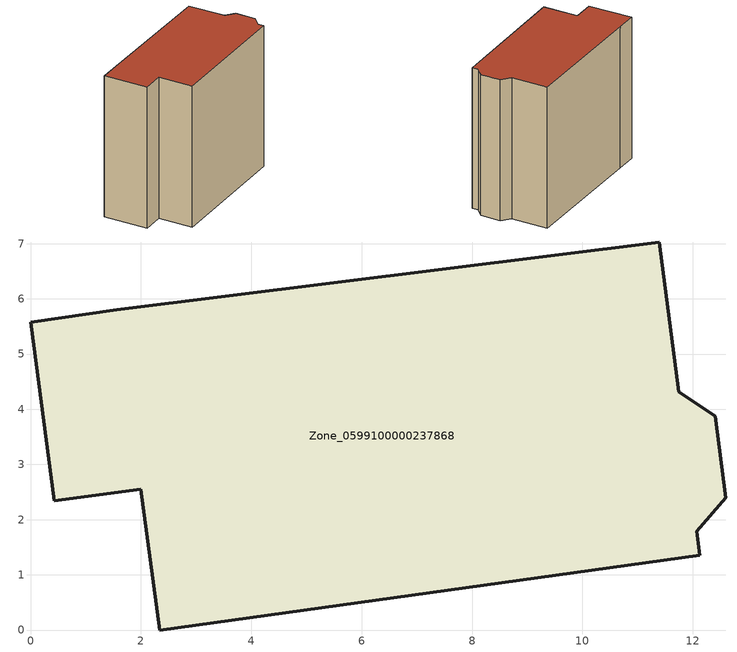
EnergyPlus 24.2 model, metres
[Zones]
Zone_0599100000237868
 floor ground (C_G): 11.74,4.32 12.41,3.87 12.6,2.4 12.07,1.79 12.13,1.35 2.34,0 2,2.55 0.43,2.34 0,5.58 1.56,5.8 11.39,7.03 z0
 wall outside (C_F): 1.56,5.8 0,5.58 0.43,2.34 2,2.55 2.34,0 12.13,1.35 12.07,1.79 12.6,2.4 12.41,3.87 11.74,4.32 11.39,7.03 1.56,5.8 z0:10.62
 roof outside (C_R): 11.39,7.03 1.56,5.8 0,5.58 0.43,2.34 2,2.55 2.34,0 12.13,1.35 12.07,1.79 12.6,2.4 12.41,3.87 11.74,4.32 z10.62
[BUILDING]
Pand.0599100000237868: North Axis=0; Terrain=City; Loads Convergence Tolerance Value=0.04; Temperature Convergence Tolerance Value=0.4; Solar Distribution=FullExterior; Maximum Number of Warmup Days=25; Minimum Number of Warmup Days=1
[Site:Location]
Rotterdam.The.Hague.AP_ZH_NLD Design_Conditions: Latitude=51.96; Longitude=4.45; Time Zone=1; Elevation=-4.5
[SITE:GROUNDTEMPERATURE:BUILDINGSURFACE]
18, 18, 18, 18, 18, 18, 18, 18, 18, 18, 18, 18
[MATERIAL] Thermal Absorptance=0.9; Solar Absorptance=0.7; Visible Absorptance=0.7
Name | Roughness | Thickness | Conductivity | Density | Specific Heat
G.TI.1946 | MediumSmooth | 0.15 | 1 | 540 | 1210
F.TI.1946 | Rough | 0.3 | 0.857143 | 1920 | 840
R.TI.1946 | MediumRough | 0.2 | 0.1 | 1500 | 1000
[CONSTRUCTION]
C_G: G.TI.1946
C_F: F.TI.1946
C_R: R.TI.1946
[ZONE]
Zone_0599100000237868: Type=1; Multiplier=1; Ceiling Height=Autocalculate; Volume=Autocalculate; Floor Area=autocalculate; Part of Total Floor Area=Yes
[ZONEINFILTRATION:DESIGNFLOWRATE]
Infil_Zone_0599100000237868: Zone or ZoneList or Space or SpaceList=Zone_0599100000237868; Schedule=AlwaysOn; Design Flow Rate Calculation Method=Flow/Area; Flow Rate per Floor Area=0.003; Constant Term Coefficient=1; Temperature Term Coefficient=0; Velocity Term Coefficient=0; Velocity Squared Term Coefficient=0
[HVACTEMPLATE:ZONE:IDEALLOADSAIRSYSTEM]
Zone_0599100000237868: Maximum Heating Supply Air Temperature=50; Minimum Cooling Supply Air Temperature=13; Maximum Heating Supply Air Humidity Ratio=0.0156; Minimum Cooling Supply Air Humidity Ratio=0.0077; Heating Limit=NoLimit; Cooling Limit=NoLimit; Dehumidification Control Type=ConstantSensibleHeatRatio; Cooling Sensible Heat Ratio=0.7; Dehumidification Setpoint=60; Humidification Control Type=None; Humidification Setpoint=30; Outdoor Air Method=None; Outdoor Air Flow Rate per Person=0.00944; Outdoor Air Flow Rate per Zone Floor Area=0; Outdoor Air Flow Rate per Zone=0; Demand Controlled Ventilation Type=None; Outdoor Air Economizer Type=NoEconomizer; Heat Recovery Type=None; Sensible Heat Recovery Effectiveness=0.7; Latent Heat Recovery Effectiveness=0.65
[ZONECONTROL:THERMOSTAT]
ThermostatControl_Zone_0599100000237868: Zone or ZoneList=Zone_0599100000237868; Control Type Schedule=DualSetpointControlType; Control 1=Thermostat_Zone_0599100000237868; Temperature Difference Between Cutout And Setpoint=0
[THERMOSTATSETPOINT:DUALSETPOINT]
Thermostat_Zone_0599100000237868: Heating Setpoint Temperature Schedule=HeatingSetpoint_Zone_0599100000237868; Cooling Setpoint Temperature Schedule=CoolingSetpoint_Zone_0599100000237868
[SCHEDULE:COMPACT]
HeatingSetpoint_Zone_0599100000237868: Through: 12/31, For: AllDays, Until: 24:00, 21
CoolingSetpoint_Zone_0599100000237868: Through: 12/31, For: AllDays, Until: 24:00, 24
DualSetpointControlType: Through: 12/31, For: AllDays, Until: 24:00, 4
AlwaysOn: Through: 12/31, For: AllDays, Until: 24:00, 1
